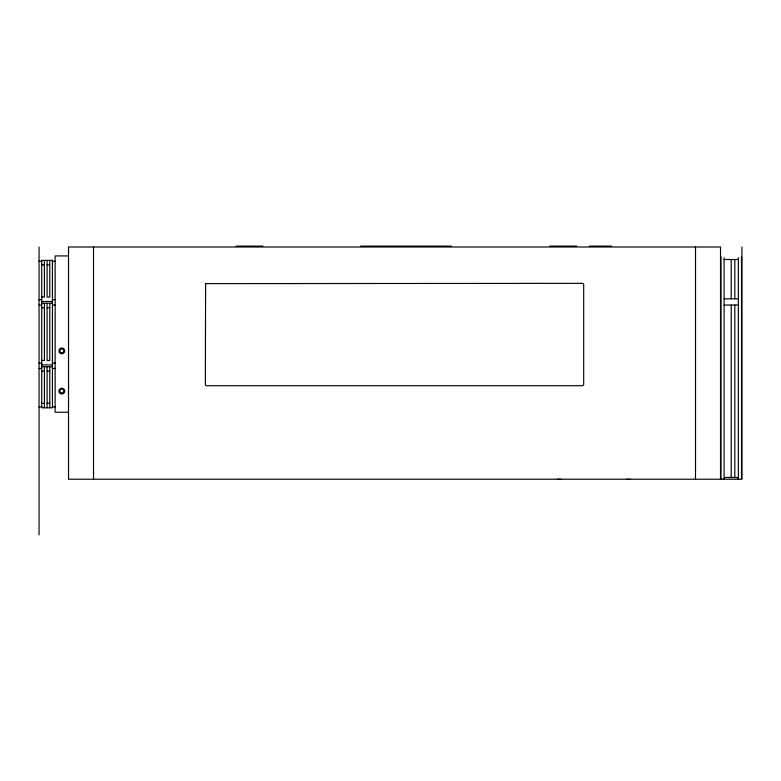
<?xml version="1.0" encoding="UTF-8"?>
<svg xmlns="http://www.w3.org/2000/svg" width="781" height="781" viewBox="0 0 781 781"><rect width="100%" height="100%" fill="white"/><g stroke="black" fill="none" stroke-linecap="round" stroke-linejoin="round"><path stroke-width="1.17" d="M236.028 246.113L262.816 246.113M360.754 246.113L451.291 246.113M549.892 246.113L576.681 246.113M589.382 246.113L611.708 246.113M68.523 255.934L55.129 255.934L55.129 412.231L68.523 412.231M724.085 259.507L738.377 259.507M39.05 261.293L41.725 261.293M52.444 261.293L55.129 261.293M41.725 264.866L44.41 264.866M47.085 264.866L49.769 264.866M41.725 297.024L44.41 297.024L44.41 260.405M724.085 298.811L738.377 298.811M39.05 299.699L41.725 299.699M52.444 299.699L55.129 299.699M41.725 301.486L52.444 301.486M41.725 303.272L52.444 303.272M39.05 305.059L41.725 305.059M52.444 305.059L55.129 305.059M724.085 305.059L738.377 305.059M41.725 307.743L44.41 307.743M47.085 307.743L49.769 307.743M41.725 360.431L44.41 360.431L44.41 303.272M39.05 363.116L41.725 363.116M52.444 363.116L55.129 363.116M41.725 364.903L52.444 364.903M41.725 366.689L52.444 366.689M39.05 368.476L41.725 368.476M52.444 368.476L55.129 368.476M41.725 371.151L44.41 371.151M47.085 371.151L49.769 371.151M41.725 403.308L44.41 403.308M47.085 403.308L49.769 403.308M39.05 406.881L41.725 406.881M52.444 406.881L55.129 406.881M557.439 479.27L561.08 479.27M626.665 479.27L630.306 479.27M741.95 247.001L741.95 479.222L68.523 479.222L68.523 247.001L720.512 247.001L720.512 479.222M741.501 256.832L741.501 479.222M738.377 257.72L738.377 479.222L737.489 477.435L724.983 477.435L724.085 479.222L724.085 257.72M734.804 259.507L734.804 298.811M734.804 305.059L734.804 477.884M731.231 259.507L731.231 298.811M731.231 305.059L731.231 477.884M720.961 256.832L720.961 479.222M695.51 247.001L695.51 479.222M93.535 247.001L93.535 479.222M49.769 260.405L49.769 297.024L47.085 297.024L47.085 260.405M49.769 303.272L49.769 360.431L47.085 360.431L47.085 303.272M49.769 366.689L49.769 407.77M47.085 366.689L47.085 407.77M44.41 366.689L44.41 407.77M39.05 247.001L39.05 534.887M205.618 283.62L205.354 384.818L206.243 385.707L582.792 385.707L583.69 384.818L583.69 284.245L582.792 283.357L205.618 283.62M52.444 260.405L41.725 260.405L41.725 407.77L52.444 407.77L52.444 260.405M60.84 352.612A1.962 1.962 0 0 0 63.788 350.913A1.962 1.962 0 0 0 60.84 349.214A1.962 1.962 0 0 0 60.84 352.612M59.327 352.358A2.89 2.89 0 0 0 64.325 352.358A2.89 2.89 0 0 0 61.826 348.023A2.89 2.89 0 0 0 59.327 352.358M60.84 392.804A1.962 1.962 0 0 0 63.788 391.105A1.962 1.962 0 0 0 60.84 389.407A1.962 1.962 0 0 0 60.84 392.804M59.327 392.55A2.89 2.89 0 0 0 64.325 392.55A2.89 2.89 0 0 0 61.826 388.216A2.89 2.89 0 0 0 59.327 392.55"/></g></svg>
